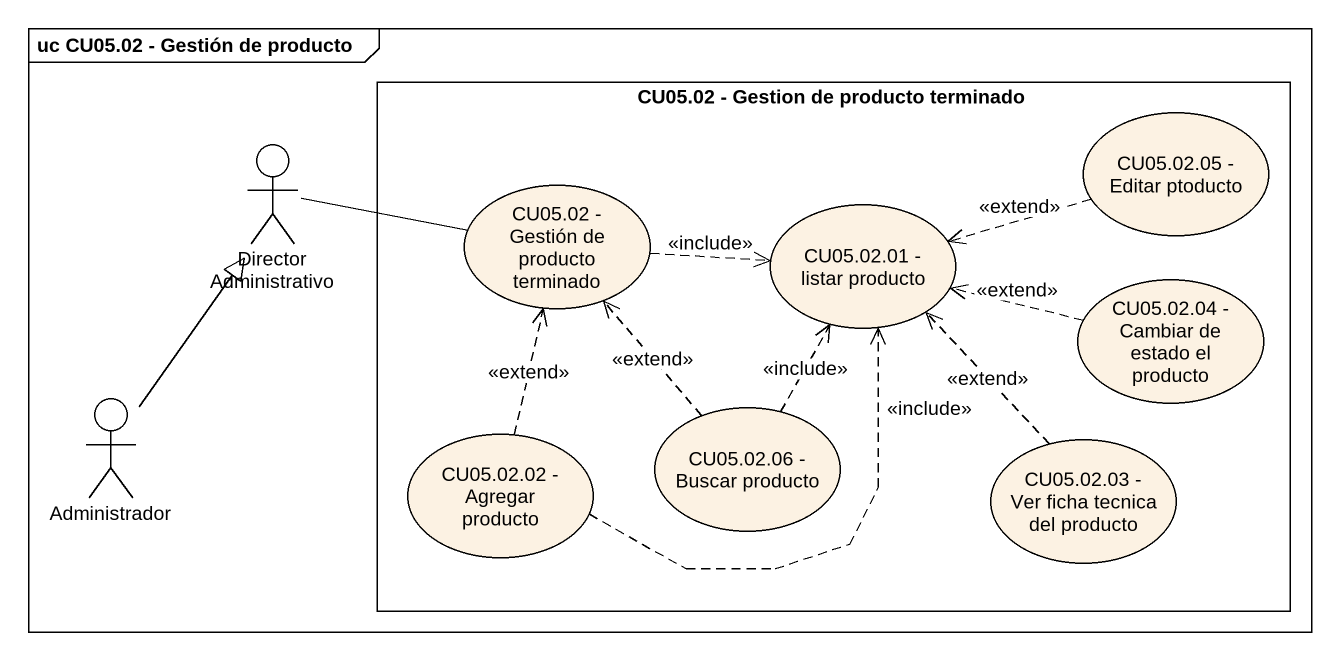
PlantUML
@startuml
mainframe uc CU05.02 - Gestión de producto
rectangle "CU05.02 - Gestion de producto terminado" as CU05_02_Gestion_de_producto {
  usecase "CU05.02.05 - Editar ptoducto" as CU05_02_05_Editar_ptoducto
  usecase "CU05.02 - Gestión de producto terminado" as CU05_02_Gestión_de_producto
  usecase "CU05.02.01 - listar producto" as CU05_02_01_listar_producto
  usecase "CU05.02.04 - Cambiar de estado el producto" as CU05_02_04_Cambiar_de
  usecase "CU05.02.02 - Agregar producto" as CU05_02_02_Agregar_producto
  usecase "CU05.02.06 - Buscar producto" as CU05_02_06_Buscar_producto
  usecase "CU05.02.03 - Ver ficha tecnica del producto" as CU05_02_03_Ver_ficha
}
actor "Director Administrativo" as Director_Administrativo
actor Administrador
CU05_02_05_Editar_ptoducto .left.> CU05_02_01_listar_producto : <<extend>>
Director_Administrativo -right- CU05_02_Gestión_de_producto
CU05_02_Gestión_de_producto .right.> CU05_02_01_listar_producto : <<include>>
CU05_02_04_Cambiar_de .left.> CU05_02_01_listar_producto : <<extend>>
Administrador -up-|> Director_Administrativo
CU05_02_02_Agregar_producto .up.> CU05_02_Gestión_de_producto : <<extend>>
CU05_02_02_Agregar_producto .up.> CU05_02_01_listar_producto : <<include>>
CU05_02_06_Buscar_producto .up.> CU05_02_Gestión_de_producto : <<extend>>
CU05_02_06_Buscar_producto .up.> CU05_02_01_listar_producto : <<include>>
CU05_02_03_Ver_ficha .up.> CU05_02_01_listar_producto : <<extend>>
@enduml
